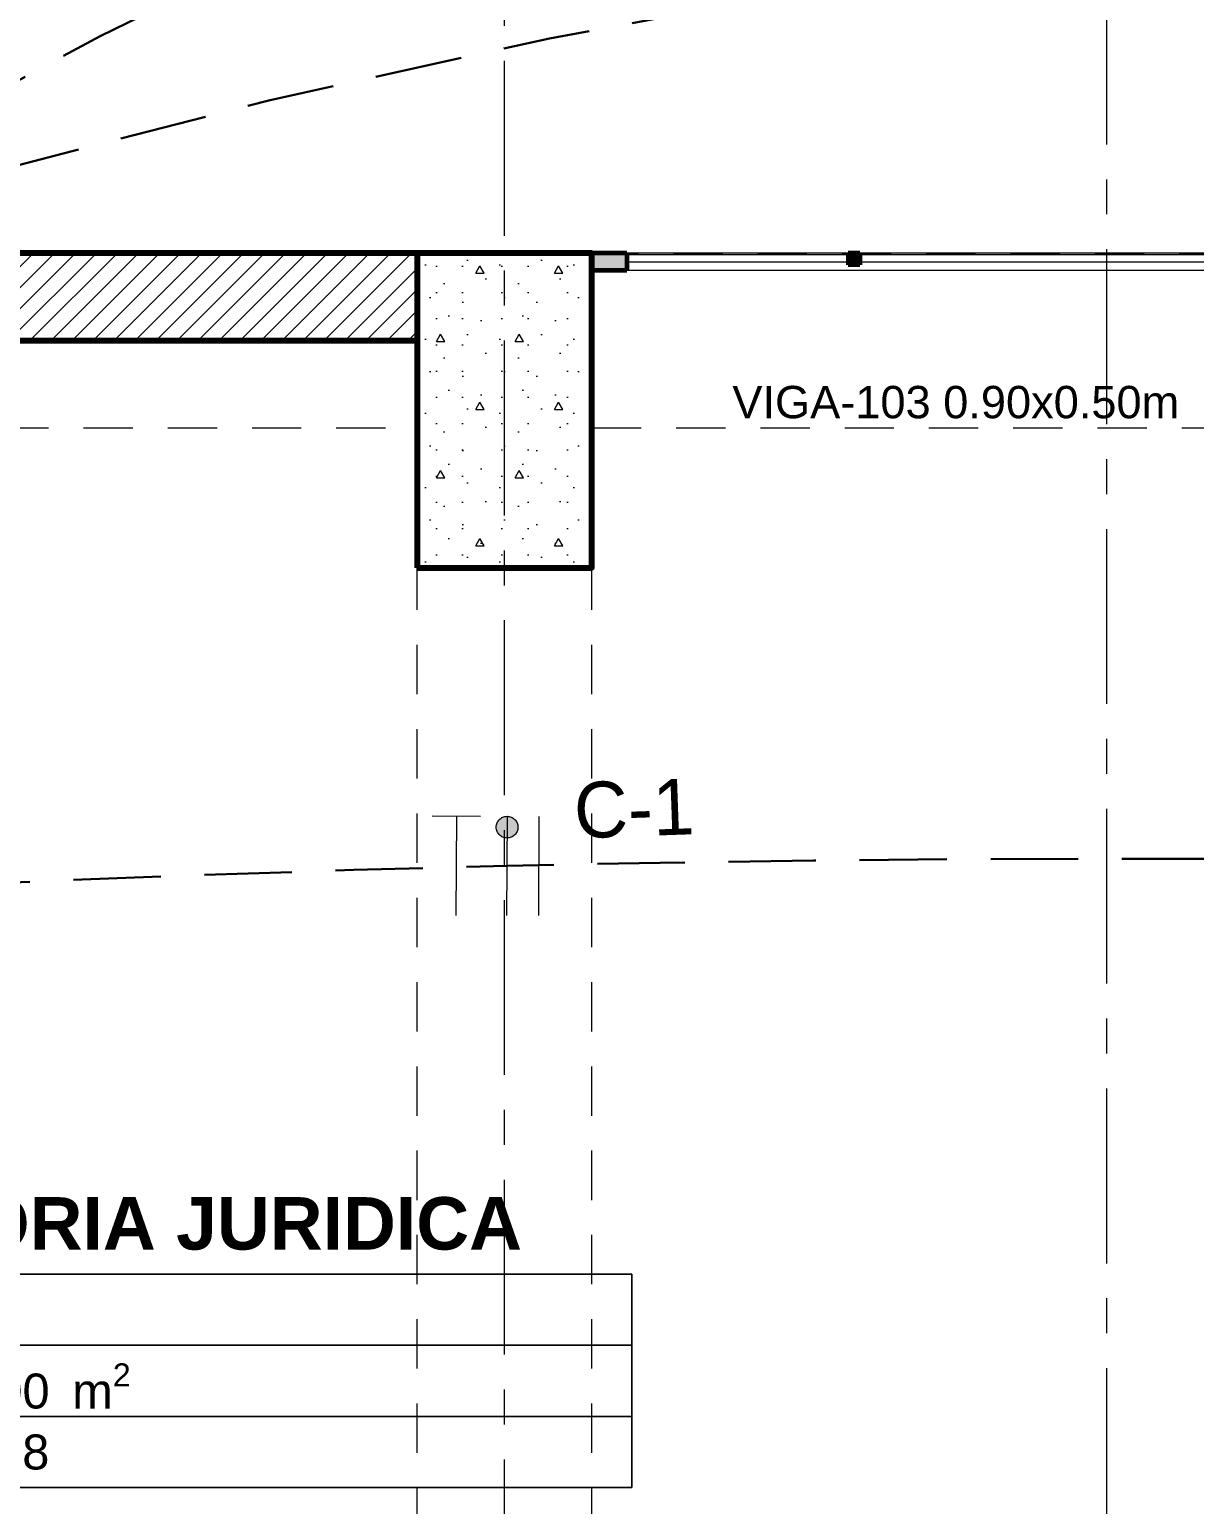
# Model space of a CAD drawing. Header units: inches. Extents: x -19 to 5698, y -728 to 92.
# Drawn here: x 313.461 to 316.794, y 13.821 to 18.04 of the extents above; entities that cross this region are included whole.
import ezdxf

# ---------------------------------------------------------------- set-up
doc = ezdxf.new("R2010")
doc.units = ezdxf.units.IN
doc.header["$MEASUREMENT"] = 0
doc.set_wipeout_variables(frame=1)
for name, pattern in [('CONTINUA', [0]), ('HIDDEN', [0.375, 0.25, -0.125]), ('Hidden Line', [0.195611, 0.141111, -0.0545]), ('Punto & Raya', [0.65, 0.5, -0.075, 0, -0.075]), ('RAYITAS', [0.375, 0.25, -0.125]), ('Wipeout_Contour', [1, 0, -1])]:
    doc.linetypes.add(name, pattern=pattern)
for name, color, linetype, lineweight in [('00 conduct tomacorr', 120, 'HIDDEN', 30), ('00 IE CKTO ILUMINACION', 3, 'Continuous', 50), ('T-TECHO-E', 150, 'Continuous', 20), ('TOMACORRIENTE', 22, 'RAYITAS', 9)]:
    doc.layers.add(name, color=color, linetype=linetype, lineweight=lineweight)
for name, color, linetype in [('02 _ ARQ _ ALB _ Ejes Generales', 251, 'Continuous'), ('02 _ ARQ _ ZON _ Espacio.3D', 7, 'Continuous'), ('08 _ STR _ EXT _ 06 Columnas', 7, 'Continuous'), ('08 _ STR _ EXT _ 09 Vigas', 251, 'Continuous'), ('Acabado - Muros', 7, 'Continuous'), ('Estructura - 04 MURO', 7, 'Continuous'), ('Marcador - Secciones', 7, 'Continuous'), ('Notas - Etiquetas', 7, 'Continuous')]:
    doc.layers.add(name, color=color, linetype=linetype)
doc.styles.add('Estilo_Generado_1', font='swisseb.ttf')
doc.styles.add('Estilo_Generado_4', font='swisse.ttf')
doc.styles.add('Estilo_Generado_7', font='swisse.ttf')

# ---------------------------------------------------------------- blocks, each defined once
blk = doc.blocks.new('a')
at = {"layer": 'TOMACORRIENTE', "ltscale": 0.05}
h = blk.add_hatch(color=4, dxfattribs=at)
edge = h.paths.add_edge_path()
edge.add_arc((0, 0.0752), 0.0211, 0, 360)
at = {"layer": 'TOMACORRIENTE', "color": 4}
for p, q in [((-0.1455, 0.0963), (-0.0515, 0.0963)), ((-0.0985, 0.0963), (-0.0985, -0.0966)), ((0, 0.0963), (0, -0.0963)), ((0.0623, -0.0963), (0.0623, 0.0963))]:
    blk.add_line(p, q, dxfattribs=at)
blk.add_circle((0, 0.0752), 0.0211, dxfattribs=at)
blk = doc.blocks.new('CABLE 3FACE')
at = {"layer": 'T-TECHO-E', "rotation": 59.94170052614085}
blk.add_blockref('a', (0, 0), dxfattribs=at)

msp = doc.modelspace()

# ---------------------------------------------------------------- linework, layer by layer
at = {"layer": '00 conduct tomacorr'}
msp.add_arc((316.5596, -57.3774, -0.0007), 73.0457, 88.606566, 94.110991, dxfattribs=at)
at = {"layer": '02 _ ARQ _ ALB _ Ejes Generales', "color": 251, "linetype": 'Punto & Raya', "lineweight": 13, "true_color": 0x636466}
msp.add_line((314.82, 3.05), (314.82, 44.9), dxfattribs=at)
at = {"layer": '02 _ ARQ _ ZON _ Espacio.3D', "color": 251, "linetype": 'Continuous', "lineweight": 13}
for p, q in [((315.1849, 14.4805), (311.1447, 14.4805)), ((311.1447, 14.4805), (315.1849, 14.4805)), ((315.1849, 13.8698), (315.1849, 14.4805)), ((315.1849, 14.4805), (315.1849, 14.2769)), ((315.1849, 14.2769), (311.1447, 14.2769)), ((311.1447, 14.2769), (315.1849, 14.2769)), ((315.1849, 14.2769), (315.1849, 14.0733)), ((315.1849, 14.0733), (311.1447, 14.0733)), ((311.1447, 14.0733), (315.1849, 14.0733)), ((315.1849, 14.0733), (315.1849, 13.8698)), ((311.1447, 13.8698), (315.1849, 13.8698)), ((315.1849, 13.8698), (311.1447, 13.8698))]:
    msp.add_line(p, q, dxfattribs=at)
at = {"layer": '02 _ ARQ _ ZON _ Espacio.3D', "color": 254, "linetype": 'Continuous', "lineweight": 0, "flags": 128}
for points in [[(297.5701, 17.4), (322.07, 17.4)], [(307.57, 8.1), (308.07, 8.1), (308.07, 7.7), (308.47, 7.7), (308.47, 7.35), (314.37, 7.35), (314.37, 7.7), (314.57, 7.7), (314.57, 8.1), (315.07, 8.1), (315.07, 7.7), (321.17, 7.7), (321.17, 16.9), (320.97, 16.9), (320.97, 17.4), (315.0697, 17.35), (315.07, 16.5), (314.57, 16.5), (314.5697, 17.15), (308.07, 17.15), (308.07, 16.5), (307.57, 16.5)]]:
    msp.add_lwpolyline(points, dxfattribs=at)
at = {"layer": '08 _ STR _ EXT _ 09 Vigas', "color": 251, "linetype": 'Hidden Line', "lineweight": 13, "true_color": 0x636466}
for p, q in [((308.07, 16.9), (314.57, 16.9)), ((314.57, 7.7), (314.57, 16.9)), ((315.07, 16.9), (321.57, 16.9)), ((315.07, 7.7), (315.07, 16.9))]:
    msp.add_line(p, q, dxfattribs=at)
at = {"layer": 'Acabado - Muros', "color": 7, "linetype": 'Continuous', "lineweight": 60}
msp.add_line((315.07, 17.4), (315.07, 17.35), dxfattribs=at)

# ---------------------------------------------------------------- block references
at = {"layer": '00 conduct tomacorr', "xscale": 1.47256122672843, "yscale": 1.47256122672843, "zscale": 1.47256122672843, "rotation": 299.7894777823319}
msp.add_blockref('CABLE 3FACE', (314.827, 15.6477, -0.0007), dxfattribs=at)

# ---------------------------------------------------------------- texts
at = {"layer": '00 IE CKTO ILUMINACION', "color": 4, "linetype": 'CONTINUA', "lineweight": 15}
msp.add_text('C-1', height=0.15962, rotation=2.0228, dxfattribs=at).set_placement((315.0217, 15.7263, -0.0007))
at = {"layer": '02 _ ARQ _ ZON _ Espacio.3D', "color": 251, "lineweight": 25, "attachment_point": 2}
for s, insert, char_height, style in [('\\A1;{\\pqc;\\pt0;\\fSwis721 Ex BT|b1|i0|c0|p34;OFICINA DE ASESORIA JURIDICA}', (313.1648, 14.7004), 0.15, 'Estilo_Generado_1'), ('\\A1;{\\pqc;\\pt0,0.3;\\fSwis721 Ex BT|b0|i0|c238|p34;174.700\\fSwis721 Ex BT|b0|i0|c238|p34;\\A1{\\H.66x;\\S^  ;}\\fSwis721 Ex BT|b0|i0|c238|p34; m\\fSwis721 Ex BT|b0|i0|c238|p34;\\A1{\\H.66x;\\S2^  ;}}', (313.3824, 14.2251), 0.1, 'Estilo_Generado_7'), ('\\A1;{\\pqc;\\pt0;\\fSwis721 Ex BT|b0|i0|c238|p34;NPT  14.28}', (313.1648, 14.0216), 0.1, 'Estilo_Generado_7')]:
    msp.add_mtext(s, dxfattribs=dict(at, insert=insert, char_height=char_height, style=style))
at = {"layer": 'Notas - Etiquetas', "color": 171, "linetype": 'Continuous', "lineweight": 13, "insert": (315.472, 16.9265), "char_height": 0.0925, "attachment_point": 7, "style": 'Estilo_Generado_4'}
msp.add_mtext('\\A1;{\\pql;\\fSwis721 Ex BT|b0|i0|c0|p34;VIGA-103\\fSwis721 Ex BT|b0|i0|c0|p34; \\fSwis721 Ex BT|b0|i0|c0|p34;0.90\\fSwis721 Ex BT|b0|i0|c0|p34;x\\fSwis721 Ex BT|b0|i0|c0|p34;0.50\\fSwis721 Ex BT|b0|i0|c0|p34;m}', dxfattribs=at)

# ---------------------------------------------------------------- next in the draw order: wipeouts: each hides what was drawn before it
at = {"color": 254, "linetype": 'Wipeout_Contour', "lineweight": 0, "ltscale": 14708.667239}
msp.add_wipeout([(315.82, 17.35), (317.97, 17.35), (317.97, 17.4), (315.8365, 17.4), (315.8365, 17.367), (315.82, 17.367)], dxfattribs=at).dxf.layer = 'Acabado - Muros'
at = {"color": 254, "linetype": 'Wipeout_Contour', "lineweight": 0, "ltscale": 9784.232441}
msp.add_wipeout([(314.57, 17.4), (308.07, 17.4), (308.07, 17.15), (314.57, 17.15)], dxfattribs=at).dxf.layer = 'Estructura - 04 MURO'

# ---------------------------------------------------------------- next in the draw order: hatches: boundary and pattern name
at = {"layer": '08 _ STR _ EXT _ 06 Columnas', "linetype": 'Continuous', "lineweight": 9}
h = msp.add_hatch(dxfattribs=at)
h.set_pattern_fill('HORMIGÓN_EN_MASA_0002', style=0, pattern_type=2)
h.set_pattern_definition([(0, (277.50006, 1e-08), (0, 0.3897114), [0.024375, -0.200625]), (0, (277.61256, 0.19486), (0, 0.3897114), [0.024375, -0.200625]), (60, (277.50006, 1e-08), (-0.3375, 0.1948557), [0.024375, -0.200625]), (60, (277.72506, 1e-08), (-0.3375, 0.1948557), [0.024375, -0.200625]), (120, (277.52444, 1e-08), (0.3375, 0.1948557), [0.024375, -0.200625]), (120, (277.74944, 1e-08), (0.3375, 0.1948557), [0.024375, -0.200625]), (0, (277.50006, 0.0375), (0, 0.075), [0, -0.075, 0, -0.1125]), (45, (277.53756, 0.0375), (-0.05303301, 0.05303301), [0, -0.05625, 0, -0.09375])])
h.paths.add_polyline_path([(314.57, 16.5), (315.07, 16.5), (315.07, 17.4), (314.57, 17.4)])
at = {"layer": 'Estructura - 04 MURO', "linetype": 'Continuous', "lineweight": 5}
h = msp.add_hatch(dxfattribs=at)
h.set_pattern_fill('LADRILLO_COMÚN_0002', color=250, style=0, pattern_type=2)
h.set_pattern_definition([(45, (277.50006, 1e-08), (-0.03005204, 0.03005204), [])])
h.paths.add_polyline_path([(314.57, 17.4), (308.07, 17.4), (308.07, 17.15), (314.57, 17.15)])

# ---------------------------------------------------------------- next in the draw order: linework, layer by layer
at = {"layer": '08 _ STR _ EXT _ 06 Columnas', "color": 7, "linetype": 'Continuous', "lineweight": 80, "flags": 128}
msp.add_lwpolyline([(314.57, 16.5), (315.07, 16.5), (315.07, 17.4), (314.57, 17.4)], close=True, dxfattribs=at)
at = {"layer": '08 _ STR _ EXT _ 09 Vigas', "color": 251, "linetype": 'Hidden Line', "lineweight": 13, "true_color": 0x636466}
msp.add_line((315.07, 17.4), (314.57, 17.4), dxfattribs=at)
at = {"layer": 'Estructura - 04 MURO', "color": 7, "linetype": 'Continuous', "lineweight": 80, "flags": 128}
for points in [[(314.57, 17.4), (308.07, 17.4)], [(308.07, 17.15), (314.57, 17.15)]]:
    msp.add_lwpolyline(points, dxfattribs=at)

# ---------------------------------------------------------------- next in the draw order: wipeouts: each hides what was drawn before it
at = {"color": 254, "linetype": 'Wipeout_Contour', "lineweight": 0, "ltscale": 14701.067567}
msp.add_wipeout([(315.17, 17.35), (315.82, 17.35), (315.82, 17.367), (315.8035, 17.367), (315.8035, 17.4), (315.17, 17.4)], dxfattribs=at).dxf.layer = 'Acabado - Muros'

# ---------------------------------------------------------------- next in the draw order: linework, layer by layer
at = {"layer": 'Acabado - Muros', "color": 7, "linetype": 'Continuous', "lineweight": 60}
msp.add_line((315.17, 17.35), (315.07, 17.35), dxfattribs=at)
at = {"layer": 'Acabado - Muros', "color": 251, "linetype": 'Continuous', "lineweight": 13, "flags": 128}
for points in [[(315.8035, 17.4), (315.17, 17.4)], [(317.97, 17.4), (315.8365, 17.4)], [(317.97, 17.35), (315.82, 17.35), (315.17, 17.35)]]:
    msp.add_lwpolyline(points, dxfattribs=at)

# ---------------------------------------------------------------- next in the draw order: wipeouts: each hides what was drawn before it
at = {"color": 254, "linetype": 'Wipeout_Contour', "lineweight": 0, "ltscale": 9800.902127}
msp.add_wipeout([(315.17, 17.395), (315.17, 17.375), (315.8035, 17.375), (315.8035, 17.395)], dxfattribs=at).dxf.layer = 'Acabado - Muros'
at = {"color": 254, "linetype": 'Wipeout_Contour', "lineweight": 0, "ltscale": 9806.567965}
msp.add_wipeout([(315.8365, 17.395), (315.8365, 17.375), (317.97, 17.375), (317.97, 17.395)], dxfattribs=at).dxf.layer = 'Acabado - Muros'

# ---------------------------------------------------------------- next in the draw order: hatches: boundary and pattern name
at = {"layer": 'Acabado - Muros', "linetype": 'Continuous', "lineweight": 0}
for points in [[(315.17, 17.4), (315.07, 17.4), (315.07, 17.35), (315.17, 17.35)], [(315.8035, 17.367), (315.8365, 17.367), (315.8365, 17.4), (315.8035, 17.4)]]:
    msp.add_hatch(color=254, dxfattribs=at).paths.add_polyline_path(points)

# ---------------------------------------------------------------- next in the draw order: linework, layer by layer
at = {"layer": '00 conduct tomacorr'}
for centre, radius, start, end in [((320.7587, 4.2281, 0.0033), 15.5106, 84.8766, 121.87315), ((319.5843, -4.8744, 0.0033), 23.3532, 75.40234, 107.48309)]:
    msp.add_arc(centre, radius, start, end, dxfattribs=at)
at = {"layer": '08 _ STR _ EXT _ 09 Vigas', "color": 251, "linetype": 'Hidden Line', "lineweight": 13, "true_color": 0x636466}
msp.add_line((308.07, 17.4), (321.57, 17.4), dxfattribs=at)
at = {"layer": 'Acabado - Muros', "color": 7, "linetype": 'Continuous', "lineweight": 60}
for p, q in [((315.17, 17.4), (315.07, 17.4)), ((315.17, 17.4), (315.17, 17.35)), ((315.8035, 17.4), (315.8035, 17.367)), ((315.8365, 17.4), (315.8035, 17.4)), ((315.8365, 17.4), (315.8365, 17.367)), ((315.8365, 17.367), (315.8035, 17.367))]:
    msp.add_line(p, q, dxfattribs=at)
at = {"layer": 'Acabado - Muros', "color": 7, "linetype": 'Continuous', "lineweight": 13, "flags": 128}
for points in [[(315.17, 17.395), (315.17, 17.375), (315.8035, 17.375), (315.8035, 17.395)], [(315.8365, 17.395), (315.8365, 17.375), (317.97, 17.375), (317.97, 17.395)]]:
    msp.add_lwpolyline(points, close=True, dxfattribs=at)
at = {"layer": 'Marcador - Secciones', "color": 251, "linetype": 'Punto & Raya', "lineweight": 13, "true_color": 0x636466}
msp.add_line((316.5425, 46.2111), (316.5425, 0.8878), dxfattribs=at)

doc.saveas('drawing.dxf')
